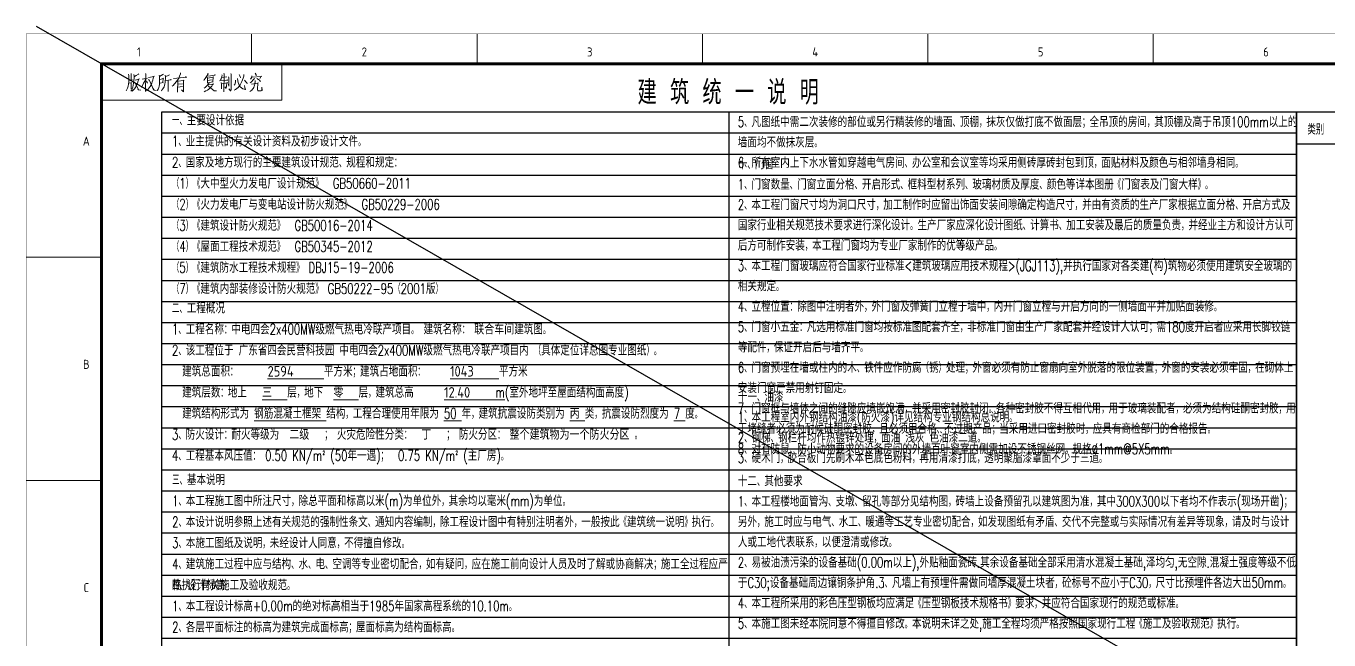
# Model space of a CAD drawing. Extents: x 238398 to 585159, y -66832 to 191977.
# Drawn here: x 364929 to 408279, y 171564 to 191977 of the extents above; entities that cross this region are included whole.
import ezdxf
from ezdxf.enums import TextEntityAlignment as Align

# ---------------------------------------------------------------- set-up
doc = ezdxf.new("R2010")
doc.units = 0
doc.header["$LTSCALE"] = 1000
doc.header["$MEASUREMENT"] = 0
doc.layers.get('0').update_dxf_attribs({"color": 8})
doc.layers.add('-人员定位', color=6, linetype='Continuous')
doc.layers.add('工程做法表', color=8, linetype='Continuous')
doc.layers.add('PUB_TEXT', color=8, linetype='Continuous', lineweight=20)
doc.styles.add('BIGFONT', font='gbenor.shx', dxfattribs={"bigfont": 'gbcbig.shx'})
doc.styles.add('HZ', font='geditxt.shx', dxfattribs={"width": 0.75, "bigfont": 'hzfs_1.shx'})
doc.styles.get("Standard").update_dxf_attribs({"font": 'gbenor.shx', "bigfont": 'gbcbig.shx'})
doc.styles.add('TK', font='GEDITXT.SHX', dxfattribs={"width": 0.85, "height": 3.5, "bigfont": 'hztxt1.shx'})

# ---------------------------------------------------------------- blocks, each defined once
blk = doc.blocks.new('GEDI_WK_A11')
at = {"color": 3}
for p, q in [((75, 584), (75, 594)), ((150, 584), (150, 594)), ((225, 584), (225, 594)), ((300, 584), (300, 594)), ((375, 584), (375, 594)), ((85, 572), (85, 584)), ((25, 572), (85, 572)), ((25, 519.75), (0, 519.75)), ((25, 445.5), (0, 445.5))]:
    blk.add_line(p, q, dxfattribs=at)
for points, const_width in [([(0, 0), (1050, 0), (1050, 594), (0, 594)], 0.1), ([(25, 10), (1040, 10), (1040, 584), (25, 584)], 1)]:
    blk.add_lwpolyline(points, close=True, dxfattribs=dict(at, const_width=const_width))
for s, p in [('1', (37.5, 588)), ('2', (112.5, 588)), ('3', (187.5, 588)), ('4', (262.5, 588)), ('5', (337.5, 588)), ('6', (412.5, 588))]:
    blk.add_text(s, height=3, dxfattribs=at).set_placement(p, align=Align.MIDDLE)
for s, p in [('A', (20, 556.88)), ('B', (20, 482.62)), ('C', (20, 408.38))]:
    blk.add_text(s, height=3, dxfattribs=at).set_placement(p, align=Align.CENTER)
blk = doc.blocks.new('GEDI_Copyright_2012')
at = {"color": 7, "lineweight": 0}
for points in [[(8.99, -3.43), (9.11, -3.83), (9.11, -5.03), (9.11, -5.93), (9.03, -6.73), (8.9, -7.33), (8.73, -8.03), (8.48, -8.53), (8.22, -8.93)], [(10.81, -3.53), (10.9, -4.03), (10.9, -4.68), (10.81, -5.53), (10.73, -6.33), (10.6, -7.03), (10.47, -7.68), (10.3, -8.23), (10.09, -8.72), (9.84, -9.08)], [(9.88, -3.13), (9.96, -3.43), (9.96, -5.33)], [(12.43, -3.23), (12.34, -3.38), (11.53, -3.88), (10.98, -4.13)], [(14.64, -3.13), (14.81, -3.38), (14.76, -3.33), (14.72, -9.13), (14.68, -8.72), (14.72, -8.13)], [(15.7, -4.48), (17.52, -4.18), (17.44, -4.03), (17.27, -4.68), (17.1, -5.43), (16.93, -5.93), (16.76, -6.43), (16.55, -6.93), (16.21, -7.48), (15.91, -7.98), (15.61, -8.43), (15.32, -8.72), (15.02, -8.98)], [(20.67, -3.38), (20.5, -3.48), (19.35, -4.13), (19.27, -3.73), (19.4, -4.13), (19.4, -5.43), (19.35, -6.23), (19.31, -6.78), (19.22, -7.33), (19.1, -7.83), (18.93, -8.33), (18.72, -8.68), (18.54, -8.98)], [(22.67, -3.58), (21.99, -3.98), (21.35, -4.13), (21.26, -3.73), (21.35, -4.33), (21.31, -4.93), (21.26, -5.58), (21.22, -6.13), (21.13, -6.63), (21.05, -7.18), (20.92, -7.58), (20.71, -7.88), (20.5, -8.23), (20.28, -8.53), (20.07, -8.78), (19.86, -8.98)], [(26.28, -2.98), (26.28, -3.23), (26.02, -4.08), (25.76, -4.68), (25.51, -5.08), (25.04, -5.83), (24.36, -6.63), (23.9, -7.13), (23.6, -7.38)], [(23.98, -4.83), (28.4, -4.43), (28.14, -4.33)], [(28.14, -4.33), (27.8, -4.48)], [(35.45, -3.03), (35.49, -3.23), (34.98, -4.18), (34.52, -4.83), (34.26, -5.23), (34.05, -5.53)], [(35.11, -4.08), (36.34, -3.93), (37.87, -3.68), (37.75, -3.63), (37.49, -3.73)], [(35.24, -4.43), (35.28, -4.73), (35.32, -5.58), (35.32, -6.38), (35.28, -6.23), (37.19, -5.93), (37.07, -5.93), (37.15, -4.23), (37.28, -4.38), (35.28, -4.68)], [(40.12, -3.58), (40.16, -3.88), (39.83, -4.93), (39.66, -5.23)], [(40.12, -4.48), (41.74, -4.33)], [(40.8, -3.03), (40.84, -3.28), (40.8, -9.23), (40.72, -8.88), (40.8, -8.53)], [(42.33, -4.33), (42.42, -4.58), (42.42, -7.33), (42.33, -6.83), (42.37, -6.53)], [(43.1, -3.13), (43.18, -3.43), (43.14, -8.23), (43.14, -8.53), (43.1, -8.78), (43.05, -8.88), (42.97, -8.98), (42.37, -8.23), (43.05, -8.88)], [(47.43, -3.48), (47.39, -4.03), (47.17, -4.73), (47, -5.28), (46.71, -5.88), (46.45, -6.48), (46.2, -6.88), (45.86, -7.38), (45.47, -7.78), (45.09, -8.13), (44.67, -8.48), (44.24, -8.72)], [(45.82, -3.53), (46.07, -3.93), (46.24, -4.28), (46.32, -4.48), (46.32, -4.63)], [(50.06, -3.98), (50.02, -4.33), (49.94, -4.58), (49.85, -4.83), (49.77, -4.98), (49.68, -5.03), (50.02, -4.43), (53.29, -4.13), (53.16, -4.03), (52.78, -4.83)], [(51.21, -3.03), (51.47, -3.58), (51.55, -3.93)], [(9.11, -6.38), (10.01, -6.28), (9.92, -6.13), (9.92, -8.38), (9.88, -8.08), (9.88, -7.68)], [(9.16, -5.48), (10.39, -5.28)], [(11.2, -5.43), (12.56, -5.08), (12.47, -4.93), (12.26, -5.58), (12, -6.38), (11.75, -6.98), (11.45, -7.63), (11.03, -8.23), (10.6, -8.68), (10.26, -9.03)], [(11.15, -6.08), (12.34, -8.63), (13.15, -8.68), (12.38, -8.58), (12.17, -8.28)], [(14.72, -4.88), (14.42, -5.73), (14.08, -6.43), (13.74, -7.13), (13.45, -7.63), (13.36, -7.78)], [(13.62, -5.08), (15.4, -4.68)], [(14.72, -5.63), (15.27, -6.03), (15.4, -6.33)], [(15.61, -5.23), (15.87, -5.28), (17.44, -8.72), (18.2, -8.83), (17.44, -8.63), (17.14, -8.08)], [(19.48, -6.38), (19.56, -6.33), (20.54, -6.18), (20.41, -6.23), (20.54, -4.68), (20.63, -4.88), (19.44, -5.13)], [(21.31, -5.53), (23.22, -5.23), (23.09, -5.18), (22.88, -5.28)], [(22.28, -5.43), (22.28, -9.13), (22.24, -8.88), (22.28, -8.48)], [(25.34, -5.53), (25.43, -5.73), (25.38, -9.03), (25.38, -9.33), (25.34, -9.03), (25.38, -8.68)], [(25.43, -5.73), (27.38, -5.53), (27.38, -5.43), (27.47, -5.53), (27.38, -5.58), (27.38, -9.08), (27.34, -9.28), (26.66, -8.63), (27.34, -9.18)], [(26.96, -6.58), (25.47, -6.73)], [(25.47, -7.68), (26.96, -7.53)], [(35.71, -6.38), (35.71, -6.53), (34.98, -7.43), (34.56, -7.78), (34.26, -8.03)], [(35.62, -6.88), (35.75, -6.98), (37.28, -6.68), (37.23, -6.53), (36.77, -7.33), (36.47, -7.68), (36.17, -7.98), (35.71, -8.38), (35.28, -8.72), (34.81, -8.98), (34.26, -9.23)], [(36.64, -5.28), (35.36, -5.48)], [(35.54, -7.38), (35.62, -7.43), (37.57, -8.98), (38.3, -8.93), (37.57, -8.93), (37.32, -8.78)], [(39.27, -5.63), (42.08, -5.33), (42.03, -5.33), (41.87, -5.28), (41.65, -5.38)], [(39.87, -6.13), (39.95, -6.68), (39.95, -6.78), (40, -8.28), (39.95, -7.98), (40, -7.73)], [(40, -6.58), (41.95, -6.28), (41.82, -6.13), (41.74, -6.53), (41.69, -7.18), (41.61, -7.63), (41.57, -7.93), (41.44, -8.08), (41.06, -7.58), (41.48, -8.03)], [(44.67, -5.43), (44.63, -5.93), (44.5, -6.48), (44.37, -6.83), (44.24, -7.03)], [(45.26, -4.88), (45.43, -5.63), (45.56, -6.18), (45.77, -6.68), (45.99, -7.23), (46.24, -7.63), (46.58, -7.93), (47.05, -8.28), (47.51, -8.43), (47.81, -8.48), (47.94, -8.48), (47.73, -7.78), (47.64, -7.13), (47.81, -8.48)], [(47.64, -5.43), (48.07, -5.93), (48.36, -6.28), (48.49, -6.58)], [(51.21, -5.48), (51.21, -5.83), (51.08, -6.58), (50.95, -7.03), (50.83, -7.43), (50.7, -7.78), (50.53, -8.13), (50.32, -8.43), (50.06, -8.68), (49.77, -8.93), (49.43, -9.18)], [(50.91, -4.68), (50.83, -4.98), (50.44, -5.43), (50.06, -5.83), (49.81, -6.03), (49.55, -6.23)], [(49.98, -6.68), (52.19, -6.43), (52.06, -6.28), (52.02, -6.58), (51.93, -8.18), (51.97, -8.63), (52.06, -8.78), (52.19, -8.88), (52.4, -8.88), (52.61, -8.88), (53.21, -8.88), (53.42, -8.78), (53.46, -8.72), (53.42, -7.68), (53.42, -8.78)], [(51.76, -4.78), (52.27, -5.13), (52.65, -5.43), (52.83, -5.68), (52.91, -5.88)]]:
    blk.add_lwpolyline(points, dxfattribs=at)
blk = doc.blocks.new('A$C7DF8697A')
for name, p in [('GEDI_WK_A11', (0, 0)), ('GEDI_Copyright_2012', (25, 584))]:
    blk.add_blockref(name, p)
at = {"style": 'TK', "width": 0.85}
for tag, height, p in [('PROJECTNAME', 4.75, (985, 44)), ('PHASE', 4, (1027, 44)), ('DRAWINGNAME', 4.75, (995, 31))]:
    blk.add_attdef(tag, text='', height=height, dxfattribs=at).set_placement(p, align=Align.MIDDLE_CENTER)
for tag, p, height in [('APPROVE', (872, 32.75), 3.5), ('DESIGN', (917, 32.75), 3.5), ('REVIEW1', (872, 25.75), 3.5), ('DRAW', (917, 25.75), 3.5), ('REVIEW2', (872, 18.75), 3.5), ('PROPORTION', (917, 18.75), 3.5), ('DRAWINGNUMBER', (967, 18.5), 4), ('CHECK', (872, 11.75), 3.5), ('DATE', (917, 11.75), 3.5), ('VERSION', (1033, 11.75), 3.5)]:
    blk.add_attdef(tag, p, '', height=height, dxfattribs=at)

msp = doc.modelspace()

# ---------------------------------------------------------------- linework, layer by layer
at = {"layer": '-人员定位'}
msp.add_line((365269.7, 191976.9), (471303.3, 131198.5), dxfattribs=at)
at = {"layer": '工程做法表', "const_width": 50}
for points in [[(369434.5, 189121.7), (412888.8, 189121.7)], [(369434.5, 189121.7), (423363.1, 189121.7), (423363.1, 133821.7), (407200.1, 133821.7)], [(369434.5, 189121.7), (423363.1, 189121.7), (423363.1, 133821.7), (407200.1, 133821.7)], [(369438.8, 189121.7), (369438.8, 133821.7)], [(385597.6, 189121.7), (439526.2, 189121.7), (439526.2, 137058.1), (423363.1, 137058.1)], [(385597.6, 189121.7), (439526.2, 189121.7), (439523.3, 138258.1), (423363.1, 138258.1)], [(388319.4, 189121.7), (388319.4, 133821.7)], [(407200.1, 189121.7), (407200.1, 133821.7)], [(407193.7, 188058.1), (423363.1, 188058.1)]]:
    msp.add_lwpolyline(points, dxfattribs=at)
at = {"layer": '工程做法表'}
for points in [[(369434.5, 188421.7), (407200.1, 188421.7)], [(369434.5, 187721.7), (407200.1, 187721.7)], [(369434.5, 187021.7), (407200.1, 187021.7)], [(369434.5, 186321.7), (407200.1, 186321.7)], [(369434.5, 185621.7), (407200.1, 185621.7)], [(369434.5, 184921.7), (407200.1, 184921.7)], [(369434.5, 184221.7), (407200.1, 184221.7)], [(369434.5, 183521.7), (407200.1, 183521.7)], [(369434.5, 182821.7), (407200.1, 182821.7)], [(369434.5, 182121.7), (407200.1, 182121.7)], [(369434.5, 181421.7), (407200.1, 181421.7)], [(369434.5, 180721.7), (407200.1, 180721.7)], [(369434.5, 180021.7), (407200.1, 180021.7)], [(369434.5, 179321.7), (407200.1, 179321.7)], [(369434.5, 178621.7), (407200.1, 178621.7)], [(369434.5, 177921.7), (407200.1, 177921.7)], [(369434.5, 177221.7), (407200.1, 177221.7)], [(369434.5, 176521.7), (407200.1, 176521.7)], [(369434.5, 175821.7), (407200.1, 175821.7)], [(369434.5, 175121.7), (407200.1, 175121.7)], [(369434.5, 174421.7), (407200.1, 174421.7)], [(369434.5, 173721.7), (407200.1, 173721.7)], [(369434.5, 173021.7), (407200.1, 173021.7)], [(369434.5, 172321.7), (407200.1, 172321.7)], [(369434.5, 171621.7), (407200.1, 171621.7)]]:
    msp.add_lwpolyline(points, dxfattribs=at)

# ---------------------------------------------------------------- block references
at = {"layer": 'PUB_TEXT', "xscale": 100, "yscale": 100, "zscale": 100}
msp.add_blockref('A$C7DF8697A', (364934.5, 132316.4), dxfattribs=at)

# ---------------------------------------------------------------- texts
at = {"layer": 'PUB_TEXT', "style": 'HZ', "width": 0.8}
msp.add_text('建 筑 统 一 说 明 ', height=800, dxfattribs=at).set_placement((385273.7, 189369.6))
at = {"layer": 'PUB_TEXT', "linetype": 'Continuous', "style": 'BIGFONT', "width": 0.8}
msp.add_text('类别', height=350, dxfattribs=at).set_placement((407841.4, 188370.1), align=Align.CENTER)
at = {"layer": 'PUB_TEXT', "linetype": 'Continuous', "char_height": 350, "attachment_point": 1}
for s, insert, width, line_spacing_factor, style in [('\\pi-600.81,l600.81,t600.81;{\\W0.7;一、\\Fgeditxt,dxt|c134;主要设计依据\\P\\pi0,l0,t772.9;1\\Fgbenor,gbcbig|c134;、\\Fgeditxt,dxt|c134;业主提供的有关设计资料及初步设计文件\\Fgbenor,gbcbig|c134;。\\Fgeditxt,dxt|c134;\\P\\ptz;2\\Fgbenor,gbcbig|c134;、\\Fgeditxt,dxt|c134;国家及地方现行的主要建筑设计规范\\Fgbenor,gbcbig|c134;、\\Fgeditxt,dxt|c134;规程和规定\\Fgbenor,gbcbig|c134;：\\Fgeditxt,dxt|c134;\\P\\Fgbenor,gbcbig|c134;（\\Fgeditxt,dxt|c134;1\\Fgbenor,gbcbig|c134;）《\\Fgeditxt,dxt|c134;大中型火力发电厂设计规范\\Fgbenor,gbcbig|c134;》\\Fgeditxt,dxt|c134;  GB50660-2011\\P\\Fgbenor,gbcbig|c134;（\\Fgeditxt,dxt|c134;2\\Fgbenor,gbcbig|c134;）《\\Fgeditxt,dxt|c134;火力发电厂与变电站设计防火规范\\Fgbenor,gbcbig|c134;》\\Fgeditxt,dxt|c134;  GB50229-2006\\P\\Fgbenor,gbcbig|c134;（\\Fgeditxt,dxt|c134;3\\Fgbenor,gbcbig|c134;）《\\Fgeditxt,dxt|c134;建筑设计防火规范\\Fgbenor,gbcbig|c134;》\\Fgeditxt,dxt|c134;  GB50016-2014\\P\\Fgbenor,gbcbig|c134;（\\Fgeditxt,dxt|c134;4\\Fgbenor,gbcbig|c134;）《\\Fgeditxt,dxt|c134;屋面工程技术规范\\Fgbenor,gbcbig|c134;》\\Fgeditxt,dxt|c134;  GB50345-2012\\P\\Fgbenor,gbcbig|c134;（\\Fgeditxt,dxt|c134;5\\Fgbenor,gbcbig|c134;）《\\Fgeditxt,dxt|c134;建筑防水工程技术规程\\Fgbenor,gbcbig|c134;》\\Fgeditxt,dxt|c134; DBJ15-19-2006\\P\\Fgbenor,gbcbig|c134;（\\Fgeditxt,dxt|c134;7\\Fgbenor,gbcbig|c134;）《\\Fgeditxt,dxt|c134;建筑内部装修设计防火规范\\Fgbenor,gbcbig|c134;》\\Fgeditxt,dxt|c134; GB50222-95\\Fgbenor,gbcbig|c134;（\\Fgeditxt,dxt|c134;2001版\\Fgbenor,gbcbig|c134;）}', (369786, 189022.4), 18533.418, 1.2, 'BIGFONT'), ('{\\W0.7;5\\Fgbenor,gbcbig|c134;、\\Fgeditxt,dxt|c134;凡图纸中需二次装修的部位或另行精装修的墙面\\Fgbenor,gbcbig|c134;、\\Fgeditxt,dxt|c134;顶棚\\Fgbenor,gbcbig|c134;，\\Fgeditxt,dxt|c134;抹灰仅做打底不做面层\\Fgbenor,gbcbig|c134;；\\Fgeditxt,dxt|c134;全吊顶的房间\\Fgbenor,gbcbig|c134;，\\Fgeditxt,dxt|c134;其顶棚及高于吊顶100mm以上的墙面均不做抹灰层\\Fgbenor,gbcbig|c134;。\\Fgeditxt,dxt|c134;\\P6\\Fgbenor,gbcbig|c134;、\\Fgeditxt,dxt|c134;所有室内上下水水管如穿越电气房间\\Fgbenor,gbcbig|c134;、\\Fgeditxt,dxt|c134;办公室和会议室等均采用侧砖厚砖封包到顶\\Fgbenor,gbcbig|c134;，\\Fgeditxt,dxt|c134;面贴材料及颜色与相邻墙身相同\\Fgbenor,gbcbig|c134;。}', (388610.2, 188966.2), 18587.731, 1.16, 'HZ'), ('{\\W0.7;十\\Fgbenor,gbcbig|c134;、\\Fgeditxt,dxt|c134;门窗\\P1\\Fgbenor,gbcbig|c134;、\\Fgeditxt,dxt|c134;门窗数量\\Fgbenor,gbcbig|c134;、\\Fgeditxt,dxt|c134;门窗立面分格\\Fgbenor,gbcbig|c134;、\\Fgeditxt,dxt|c134;开启形式\\Fgbenor,gbcbig|c134;、\\Fgeditxt,dxt|c134;框料型材系列\\Fgbenor,gbcbig|c134;、\\Fgeditxt,dxt|c134;玻璃材质及厚度\\Fgbenor,gbcbig|c134;、\\Fgeditxt,dxt|c134;颜色等详本图册\\Fgbenor,gbcbig|c134;《\\Fgeditxt,dxt|c134;门窗表及门窗大样\\Fgbenor,gbcbig|c134;》。\\Fgeditxt,dxt|c134;\\P2\\Fgbenor,gbcbig|c134;、\\Fgeditxt,dxt|c134;本工程门窗尺寸均为洞口尺寸\\Fgbenor,gbcbig|c134;，\\Fgeditxt,dxt|c134;加工制作时应留出饰面安装间隙确定构造尺寸\\Fgbenor,gbcbig|c134;，\\Fgeditxt,dxt|c134;并由有资质的生产厂家根据立面分格\\Fgbenor,gbcbig|c134;、\\Fgeditxt,dxt|c134;开启方式及国家行业相关规范技术要求进行深化设计\\Fgbenor,gbcbig|c134;。\\Fgeditxt,dxt|c134;生产厂家应深化设计图纸\\Fgbenor,gbcbig|c134;、\\Fgeditxt,dxt|c134;计算书\\Fgbenor,gbcbig|c134;、\\Fgeditxt,dxt|c134;加工安装及最后的质量负责\\Fgbenor,gbcbig|c134;，\\Fgeditxt,dxt|c134;并经业主方和设计方认可后方可制作安装\\Fgbenor,gbcbig|c134;，\\Fgeditxt,dxt|c134;本工程门窗均为专业厂家制作的优等级产品\\Fgbenor,gbcbig|c134;。\\Fgeditxt,dxt|c134;\\P3\\Fgbenor,gbcbig|c134;、\\Fgeditxt,dxt|c134;本工程门窗玻璃应符合国家行业标准<建筑玻璃应用技术规程>(JGJ113),并执行国家对各类建(构)筑物必须使用建筑安全玻璃的相关规定\\Fgbenor,gbcbig|c134;。\\Fgeditxt,dxt|c134;\\P4\\Fgbenor,gbcbig|c134;、\\Fgeditxt,dxt|c134;立樘位置\\Fgbenor,gbcbig|c134;：\\Fgeditxt,dxt|c134;除图中注明者外\\Fgbenor,gbcbig|c134;，\\Fgeditxt,dxt|c134;外门窗及弹簧门立樘于墙中\\Fgbenor,gbcbig|c134;，\\Fgeditxt,dxt|c134;内开门窗立樘与开启方向的一侧墙面平并加贴面装修\\Fgbenor,gbcbig|c134;。\\Fgeditxt,dxt|c134;\\P5\\Fgbenor,gbcbig|c134;、\\Fgeditxt,dxt|c134;门窗小五金\\Fgbenor,gbcbig|c134;：\\Fgeditxt,dxt|c134;凡选用标准门窗均按标准图配套齐全\\Fgbenor,gbcbig|c134;，\\Fgeditxt,dxt|c134;非标准门窗由生产厂家配套并经设计人认可\\Fgbenor,gbcbig|c134;；\\Fgeditxt,dxt|c134;需180度开启者应采用长脚铰链等配件\\Fgbenor,gbcbig|c134;，\\Fgeditxt,dxt|c134;保证开启后与墙齐平\\Fgbenor,gbcbig|c134;。\\Fgeditxt,dxt|c134;\\P6\\Fgbenor,gbcbig|c134;、\\Fgeditxt,dxt|c134;门窗预埋在墙或柱内的木\\Fgbenor,gbcbig|c134;、\\Fgeditxt,dxt|c134;铁件应作防腐\\Fgbenor,gbcbig|c134;（\\Fgeditxt,dxt|c134;锈\\Fgbenor,gbcbig|c134;）\\Fgeditxt,dxt|c134;处理\\Fgbenor,gbcbig|c134;；\\Fgeditxt,dxt|c134;外窗必须有防止窗扇向室外脱落的限位装置\\Fgbenor,gbcbig|c134;；\\Fgeditxt,dxt|c134;外窗的安装必须牢固\\Fgbenor,gbcbig|c134;，\\Fgeditxt,dxt|c134;在砌体上安装门窗严禁用射钉固定\\Fgbenor,gbcbig|c134;。\\Fgeditxt,dxt|c134;\\P7\\Fgbenor,gbcbig|c134;、\\Fgeditxt,dxt|c134;门窗框与墙体之间的缝隙应填嵌饱满\\Fgbenor,gbcbig|c134;，\\Fgeditxt,dxt|c134;并采用密封胶封闭\\Fgbenor,gbcbig|c134;。\\Fgeditxt,dxt|c134;各种密封胶不得互相代用\\Fgbenor,gbcbig|c134;，\\Fgeditxt,dxt|c134;用于玻璃装配者\\Fgbenor,gbcbig|c134;，\\Fgeditxt,dxt|c134;必须为结构硅酮密封胶\\Fgbenor,gbcbig|c134;，\\Fgeditxt,dxt|c134;用于堵缝者必须为耐候硅酮密封胶\\Fgbenor,gbcbig|c134;，\\Fgeditxt,dxt|c134;且必须用合格\\Fgbenor,gbcbig|c134;、\\Fgeditxt,dxt|c134;不过期产品\\Fgbenor,gbcbig|c134;；\\Fgeditxt,dxt|c134;当采用进口密封胶时\\Fgbenor,gbcbig|c134;，\\Fgeditxt,dxt|c134;应具有商检部门的合格报告\\Fgbenor,gbcbig|c134;。\\Fgeditxt,dxt|c134;\\P8\\Fgbenor,gbcbig|c134;、\\Fgeditxt,dxt|c134;对有防鼠\\Fgbenor,gbcbig|c134;、\\Fgeditxt,dxt|c134;防小动物要求的设备房间的外墙百叶窗室内侧需加设不锈钢丝网\\Fgbenor,gbcbig|c134;，\\Fgeditxt,dxt|c134;规格∅1mm@5X5mm\\Fgbenor,gbcbig|c134;。}', (388610.2, 187566.2), 18587.731, 1.16, 'HZ'), ('\\pi-600.81,l600.81,t600.81;{\\W0.7;二、\\Fgeditxt,dxt|c134;工程概况\\P\\pi0,l0,tz;1\\Fgbenor,gbcbig|c134;、\\Fgeditxt,dxt|c134;工程名称\\Fgbenor,gbcbig|c134;：\\Fgeditxt,dxt|c134;中电四会2x400MW级燃气热电冷联产项目\\Fgbenor,gbcbig|c134;。\\Fgeditxt,dxt|c134; 建筑名称\\Fgbenor,gbcbig|c134;：\\Fgeditxt,dxt|c134; \\Fgbenor,gbcbig|c134;\\W1;\\C6;联合车间\\Fgeditxt,dxt|c134;\\W0.7;\\C256;建筑图\\Fgbenor,gbcbig|c134;。\\Fgeditxt,dxt|c134;\\P2\\Fgbenor,gbcbig|c134;、\\Fgeditxt,dxt|c134;该工程位于 广东省四会民营科技园 中电四会2x400MW级燃气热电冷联产项目内 \\Fgbenor,gbcbig|c134;（\\Fgeditxt,dxt|c134;具体定位详总图专业图纸\\Fgbenor,gbcbig|c134;）。\\Fgeditxt,dxt|c134;\\P  建筑总面积\\Fgbenor,gbcbig|c134;：\\Fgeditxt,dxt|c134; \\A1;\\L\\C6;     \\Fgbenor,gbcbig|c134;\\W1;2594\\Fgeditxt,dxt|c134;\\W0.7;      \\A0;\\l\\C256;平方米\\Fgbenor,gbcbig|c134;；\\Fgeditxt,dxt|c134;建筑占地面积\\Fgbenor,gbcbig|c134;：\\Fgeditxt,dxt|c134; \\A1;\\L\\C6;    \\Fgbenor,gbcbig|c134;\\W1;1043\\Fgeditxt,dxt|c134;\\W0.7;     \\A0;\\l\\C256;平方米                                   \\P  建筑层数\\Fgbenor,gbcbig|c134;：\\Fgeditxt,dxt|c134;地上\\L   \\Fgbenor,gbcbig|c134;\\W1;三\\Fgeditxt,dxt|c134;\\W0.7;   \\l层\\Fgbenor,gbcbig|c134;，\\Fgeditxt,dxt|c134;地下\\L  \\W1;零\\W0.7;   \\l层\\Fgbenor,gbcbig|c134;，\\Fgeditxt,dxt|c134;建筑总高 \\L\\C6;     \\Fgbenor,gbcbig|c134;\\W1;12.40\\Fgeditxt,dxt|c134;\\W0.7;     \\C256;m\\l(室外地坪至屋面结构面高度)\\P  建筑结构形式为\\L \\C6;钢筋混凝土框架 \\l\\C256;结构\\Fgbenor,gbcbig|c134;，\\Fgeditxt,dxt|c134;工程合理使用年限为 \\L\\C6;50 \\l\\C256;年\\Fgbenor,gbcbig|c134;，\\Fgeditxt,dxt|c134;建筑抗震设防类别为\\L\\C6; \\Fgbenor,gbcbig|c134;\\W1;丙\\Fgeditxt,dxt|c134;\\W0.7; \\l\\C256;类\\Fgbenor,gbcbig|c134;，\\Fgeditxt,dxt|c134;抗震设防烈度为\\L \\C6;7\\C256; \\l度\\Fgbenor,gbcbig|c134;。\\Fgeditxt,dxt|c134;\\P3\\Fgbenor,gbcbig|c134;、\\Fgeditxt,dxt|c134;防火设计\\Fgbenor,gbcbig|c134;：\\Fgeditxt,dxt|c134;耐火等级为  \\Fgbenor,gbcbig|c134;\\W1;\\C6;二级\\Fgeditxt,dxt|c134;\\W0.7;\\C256;   \\Fgbenor,gbcbig|c134;；\\Fgeditxt,dxt|c134; 火灾危险性分类\\Fgbenor,gbcbig|c134;：\\Fgeditxt,dxt|c134;\\C6;  \\Fgbenor,gbcbig|c134;\\W1;丁\\Fgeditxt,dxt|c134;\\W0.7;   \\Fgbenor,gbcbig|c134;\\C256;；\\Fgeditxt,dxt|c134; 防火分区\\Fgbenor,gbcbig|c134;：\\Fgeditxt,dxt|c134;\\C6; \\Fgbenor,gbcbig|c134;\\W1;整个建筑物为一个防火分区\\Fgeditxt,dxt|c134;\\W0.7; \\Fgbenor,gbcbig|c134;\\C256;。\\Fgeditxt,dxt|c134;      \\P4\\Fgbenor,gbcbig|c134;、\\Fgeditxt,dxt|c134;工程基本风压值\\Fgbenor,gbcbig|c134;：\\Fgeditxt,dxt|c134; \\C6;0.50 \\C256;KN/m\\Fisoct|c134;²\\Fgeditxt,dxt|c134;\\C6; \\C256;(50年一遇)\\Fgbenor,gbcbig|c134;；\\Fgeditxt,dxt|c134;  \\C6;0.75 \\C256;KN/m\\Fisoct|c134;²\\Fgeditxt,dxt|c134; (主厂房)\\Fgbenor,gbcbig|c134;。}', (369786, 182771.8), 18533.418, 1.2, 'BIGFONT'), ('{\\W0.7;十一\\Fgbenor,gbcbig|c134;、\\Fgeditxt,dxt|c134;油漆\\P1\\Fgbenor,gbcbig|c134;、\\Fgeditxt,dxt|c134;本工程室内外钢结构油漆(防火漆)详见结构专业钢结构总说明\\Fgbenor,gbcbig|c134;。\\Fgeditxt,dxt|c134;\\P2\\Fgbenor,gbcbig|c134;、\\Fgeditxt,dxt|c134;钢梯\\Fgbenor,gbcbig|c134;、\\Fgeditxt,dxt|c134;钢栏杆均作热镀锌处理\\Fgbenor,gbcbig|c134;，\\Fgeditxt,dxt|c134;面油 \\C6;浅灰 \\C256;色油漆二道\\Fgbenor,gbcbig|c134;。\\Fgeditxt,dxt|c134;\\P3\\Fgbenor,gbcbig|c134;、\\Fgeditxt,dxt|c134;硬木门\\Fgbenor,gbcbig|c134;，\\Fgeditxt,dxt|c134;胶合板门先刷木本色底色粉料\\Fgbenor,gbcbig|c134;，\\Fgeditxt,dxt|c134;再用清漆打底\\Fgbenor,gbcbig|c134;，\\Fgeditxt,dxt|c134;透明聚脂漆罩面不少于三道\\Fgbenor,gbcbig|c134;。}', (388612.3, 179826.2), 18587.731, 1.16, 'HZ'), ('{\\W0.7;三、\\Fgeditxt,dxt|c134;基本说明\\P1\\Fgbenor,gbcbig|c134;、\\Fgeditxt,dxt|c134;本工程施工图中所注尺寸\\Fgbenor,gbcbig|c134;，\\Fgeditxt,dxt|c134;除总平面和标高以米(m)为单位外\\Fgbenor,gbcbig|c134;，\\Fgeditxt,dxt|c134;其余均以毫米(mm)为单位\\Fgbenor,gbcbig|c134;。\\Fgeditxt,dxt|c134;\\P2\\Fgbenor,gbcbig|c134;、\\Fgeditxt,dxt|c134;本设计说明参照上述有关规范的强制性条文\\Fgbenor,gbcbig|c134;、\\Fgeditxt,dxt|c134;通知内容编制\\Fgbenor,gbcbig|c134;，\\Fgeditxt,dxt|c134;除工程设计图中有特别注明者外\\Fgbenor,gbcbig|c134;，\\Fgeditxt,dxt|c134;一般按此\\Fgbenor,gbcbig|c134;《\\Fgeditxt,dxt|c134;建筑统一说明\\Fgbenor,gbcbig|c134;》\\Fgeditxt,dxt|c134;执行\\Fgbenor,gbcbig|c134;。\\Fgeditxt,dxt|c134;\\P3\\Fgbenor,gbcbig|c134;、\\Fgeditxt,dxt|c134;本施工图纸及说明\\Fgbenor,gbcbig|c134;，\\Fgeditxt,dxt|c134;未经设计人同意\\Fgbenor,gbcbig|c134;，\\Fgeditxt,dxt|c134;不得擅自修改\\Fgbenor,gbcbig|c134;。\\Fgeditxt,dxt|c134;\\P4\\Fgbenor,gbcbig|c134;、\\Fgeditxt,dxt|c134;建筑施工过程中应与结构\\Fgbenor,gbcbig|c134;、\\Fgeditxt,dxt|c134;水\\Fgbenor,gbcbig|c134;、\\Fgeditxt,dxt|c134;电\\Fgbenor,gbcbig|c134;、\\Fgeditxt,dxt|c134;空调等专业密切配合\\Fgbenor,gbcbig|c134;，\\Fgeditxt,dxt|c134;如有疑问\\Fgbenor,gbcbig|c134;，\\Fgeditxt,dxt|c134;应在施工前向设计人员及时了解或协商解决\\Fgbenor,gbcbig|c134;；\\Fgeditxt,dxt|c134;施工全过程应严格执行有关施工及验收规范\\Fgbenor,gbcbig|c134;。}', (369790.7, 177066.2), 18533.418, 1.2, 'BIGFONT'), ('{\\W0.7;十二\\Fgbenor,gbcbig|c134;、\\Fgeditxt,dxt|c134;其他要求\\P1\\Fgbenor,gbcbig|c134;、\\Fgeditxt,dxt|c134;本工程楼地面管沟\\Fgbenor,gbcbig|c134;、\\Fgeditxt,dxt|c134;支墩\\Fgbenor,gbcbig|c134;、\\Fgeditxt,dxt|c134;留孔等部分见结构图\\Fgbenor,gbcbig|c134;，\\Fgeditxt,dxt|c134;砖墙上设备预留孔以建筑图为准\\Fgbenor,gbcbig|c134;，\\Fgeditxt,dxt|c134;其中300X300以下者均不作表示(现场开凿)\\Fgbenor,gbcbig|c134;；\\Fgeditxt,dxt|c134;另外\\Fgbenor,gbcbig|c134;，\\Fgeditxt,dxt|c134;施工时应与电气\\Fgbenor,gbcbig|c134;、\\Fgeditxt,dxt|c134;水工\\Fgbenor,gbcbig|c134;、\\Fgeditxt,dxt|c134;暖通等工艺专业密切配合\\Fgbenor,gbcbig|c134;，\\Fgeditxt,dxt|c134;如发现图纸有矛盾\\Fgbenor,gbcbig|c134;、\\Fgeditxt,dxt|c134;交代不完整或与实际情况有差异等现象\\Fgbenor,gbcbig|c134;，\\Fgeditxt,dxt|c134;请及时与设计人或工地代表联系\\Fgbenor,gbcbig|c134;，\\Fgeditxt,dxt|c134;以便澄清或修改\\Fgbenor,gbcbig|c134;。\\Fgeditxt,dxt|c134;\\P2\\Fgbenor,gbcbig|c134;、\\Fgeditxt,dxt|c134;易被油渍污染的设备基础(0.00m以上),外贴釉面瓷砖.其余设备基础全部采用清水混凝土基础,泽均匀,无空隙.混凝土强度等级不低于C30;设备基础周边镶铜条护角.3\\Fgbenor,gbcbig|c134;、\\Fgeditxt,dxt|c134;凡墙上有预埋件需做同墙厚混凝土块者\\Fgbenor,gbcbig|c134;，\\Fgeditxt,dxt|c134;砼标号不应小于C30\\Fgbenor,gbcbig|c134;，\\Fgeditxt,dxt|c134;尺寸比预埋件各边大出50mm\\Fgbenor,gbcbig|c134;。\\Fgeditxt,dxt|c134;\\P4\\Fgbenor,gbcbig|c134;、\\Fgeditxt,dxt|c134;本工程所采用的彩色压型钢板均应满足\\Fgbenor,gbcbig|c134;《\\Fgeditxt,dxt|c134;压型钢板技术规格书\\Fgbenor,gbcbig|c134;》\\Fgeditxt,dxt|c134;要求\\Fgbenor,gbcbig|c134;，\\Fgeditxt,dxt|c134;并应符合国家现行的规范或标准\\Fgbenor,gbcbig|c134;。\\Fgeditxt,dxt|c134;\\P5\\Fgbenor,gbcbig|c134;、\\Fgeditxt,dxt|c134;本施工图未经本院同意不得擅自修改\\Fgbenor,gbcbig|c134;。\\Fgeditxt,dxt|c134;本说明未详之处,施工全程均须严格按照国家现行工程\\Fgbenor,gbcbig|c134;《\\Fgeditxt,dxt|c134;施工及验收规范\\Fgbenor,gbcbig|c134;》\\Fgeditxt,dxt|c134;执行\\Fgbenor,gbcbig|c134;。}', (388612.3, 177026.2), 18587.731, 1.16, 'HZ'), ('{\\W0.7;四\\Fgbenor,gbcbig|c134;、\\Fgeditxt,dxt|c134;设计标高\\P1\\Fgbenor,gbcbig|c134;、\\Fgeditxt,dxt|c134;本工程设计标高+0.00m的绝对标高相当于\\C6;1985年国家高程系统\\C256;的\\C6;10.10m\\Fgbenor,gbcbig|c134;\\C256;。\\Fgeditxt,dxt|c134;\\P2\\Fgbenor,gbcbig|c134;、\\Fgeditxt,dxt|c134;各层平面标注的标高为建筑完成面标高\\Fgbenor,gbcbig|c134;；\\Fgeditxt,dxt|c134;屋面标高为结构面标高\\Fgbenor,gbcbig|c134;。}', (369790.7, 173566.2), 18533.418, 1.2, 'BIGFONT')]:
    msp.add_mtext(s, dxfattribs=dict(at, insert=insert, width=width, line_spacing_factor=line_spacing_factor, style=style))

doc.saveas('drawing.dxf')
